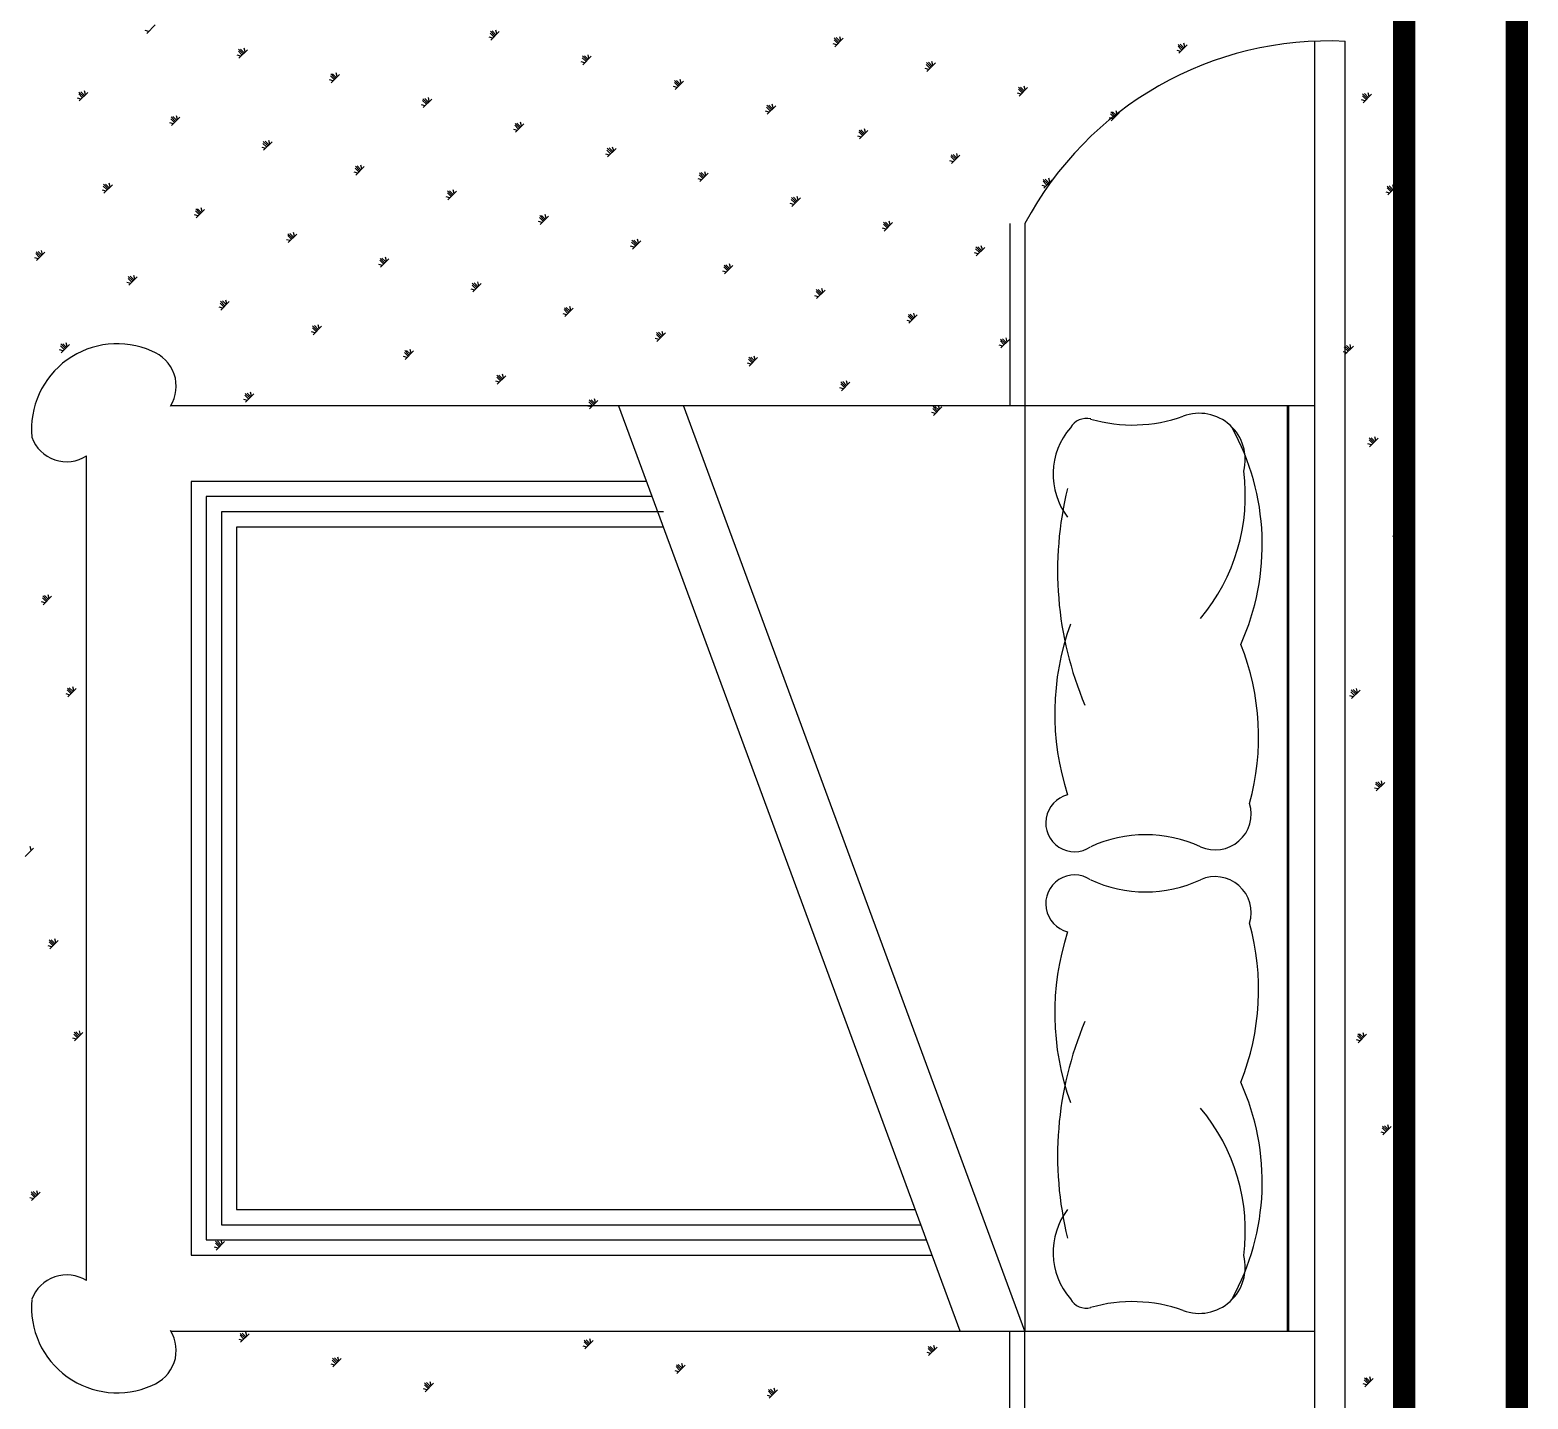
# Model space of a CAD drawing. Header units: millimetres. Extents: x -54.3 to 12.1, y 152.8 to 185.4.
# Drawn here: x -36.214 to -34.22, y 171.718 to 173.54 of the extents above; entities that cross this region are included whole.
import ezdxf

# ---------------------------------------------------------------- set-up
doc = ezdxf.new("R2010")
doc.units = ezdxf.units.MM
doc.header["$LTSCALE"] = 2
for name, color, linetype in [('ALFOMBRA', 101, 'Continuous'), ('MUEBLES', 8, 'Continuous'), ('MUROS', 30, 'Continuous')]:
    doc.layers.add(name, color=color, linetype=linetype)

msp = doc.modelspace()

# ---------------------------------------------------------------- linework, layer by layer
at = {"layer": 'ALFOMBRA'}
for p, q in [((-36.0562, 173.5374), (-36.0611, 173.5387)), ((-36.0589, 173.5349), (-36.0477, 173.5462)), ((-35.5984, 173.5286), (-35.6033, 173.5299)), ((-35.5974, 173.5309), (-35.6019, 173.5354)), ((-35.596, 173.5323), (-35.6016, 173.5379)), ((-35.6011, 173.5261), (-35.5898, 173.5373)), ((-35.5946, 173.5337), (-35.5991, 173.5382)), ((-35.593, 173.5345), (-35.5943, 173.5394)), ((-35.1382, 173.5235), (-35.1438, 173.5291)), ((-35.1432, 173.5173), (-35.132, 173.5285)), ((-35.1368, 173.5249), (-35.1413, 173.5294)), ((-35.1352, 173.5257), (-35.1365, 173.5306)), ((-35.9326, 173.5068), (-35.937, 173.5113)), ((-35.9312, 173.5082), (-35.9368, 173.5138)), ((-35.9362, 173.5021), (-35.925, 173.5133)), ((-35.9297, 173.5096), (-35.9342, 173.5141)), ((-35.9281, 173.5104), (-35.9294, 173.5153)), ((-35.1405, 173.5198), (-35.1455, 173.5211)), ((-35.1396, 173.5221), (-35.1441, 173.5266)), ((-34.6827, 173.511), (-34.6876, 173.5123)), ((-34.6818, 173.5133), (-34.6863, 173.5178)), ((-34.6804, 173.5147), (-34.686, 173.5203)), ((-34.6854, 173.5085), (-34.6742, 173.5197)), ((-34.679, 173.5161), (-34.6835, 173.5206)), ((-34.6773, 173.5169), (-34.6787, 173.5218)), ((-35.9335, 173.5045), (-35.9384, 173.5059)), ((-35.4757, 173.4957), (-35.4806, 173.497)), ((-35.4747, 173.498), (-35.4792, 173.5025)), ((-35.4733, 173.4994), (-35.4789, 173.505)), ((-35.4784, 173.4933), (-35.4672, 173.5045)), ((-35.4719, 173.5008), (-35.4764, 173.5053)), ((-35.4703, 173.5016), (-35.4716, 173.5065)), ((-35.0169, 173.4892), (-35.0214, 173.4937)), ((-35.0155, 173.4906), (-35.0211, 173.4962)), ((-35.0206, 173.4844), (-35.0093, 173.4957)), ((-35.0141, 173.492), (-35.0186, 173.4965)), ((-35.0125, 173.4928), (-35.0138, 173.4977)), ((-35.8108, 173.4717), (-35.8157, 173.473)), ((-35.8099, 173.474), (-35.8144, 173.4784)), ((-35.8085, 173.4754), (-35.8141, 173.481)), ((-35.8135, 173.4692), (-35.8023, 173.4804)), ((-35.8071, 173.4768), (-35.8116, 173.4813)), ((-35.8055, 173.4775), (-35.8068, 173.4824)), ((-35.3521, 173.4652), (-35.3566, 173.4696)), ((-35.3507, 173.4666), (-35.3563, 173.4722)), ((-35.3557, 173.4604), (-35.3445, 173.4716)), ((-35.3493, 173.468), (-35.3537, 173.4724)), ((-35.3476, 173.4687), (-35.349, 173.4736)), ((-35.0179, 173.4869), (-35.0228, 173.4882)), ((-36.146, 173.4476), (-36.1509, 173.4489)), ((-36.145, 173.4499), (-36.1495, 173.4544)), ((-36.1436, 173.4513), (-36.1492, 173.4569)), ((-36.1487, 173.4451), (-36.1375, 173.4564)), ((-36.1422, 173.4527), (-36.1467, 173.4572)), ((-36.1406, 173.4535), (-36.1419, 173.4584)), ((-35.6828, 173.4447), (-35.6841, 173.4496)), ((-35.353, 173.4629), (-35.3579, 173.4642)), ((-34.8952, 173.4541), (-34.9001, 173.4554)), ((-34.8942, 173.4563), (-34.8987, 173.4608)), ((-34.8928, 173.4577), (-34.8985, 173.4634)), ((-34.8979, 173.4516), (-34.8867, 173.4628)), ((-34.8914, 173.4592), (-34.8959, 173.4636)), ((-34.8898, 173.4599), (-34.8911, 173.4648)), ((-34.4364, 173.4475), (-34.4409, 173.452)), ((-34.435, 173.4489), (-34.4406, 173.4546)), ((-34.4401, 173.4428), (-34.4289, 173.454)), ((-34.4336, 173.4503), (-34.4381, 173.4548)), ((-34.432, 173.4511), (-34.4333, 173.456)), ((-35.6882, 173.4388), (-35.6931, 173.4401)), ((-35.6872, 173.4411), (-35.6917, 173.4456)), ((-35.6858, 173.4425), (-35.6914, 173.4481)), ((-35.6909, 173.4363), (-35.6796, 173.4475)), ((-35.6844, 173.4439), (-35.6889, 173.4484)), ((-35.2303, 173.43), (-35.2353, 173.4313)), ((-35.2294, 173.4323), (-35.2339, 173.4368)), ((-35.228, 173.4337), (-35.2336, 173.4393)), ((-35.233, 173.4275), (-35.2218, 173.4387)), ((-35.2266, 173.4351), (-35.2311, 173.4396)), ((-35.225, 173.4359), (-35.2263, 173.4408)), ((-34.7702, 173.4249), (-34.7758, 173.4305)), ((-34.7752, 173.4187), (-34.764, 173.4299)), ((-34.7688, 173.4263), (-34.7733, 173.4308)), ((-34.7671, 173.4271), (-34.7685, 173.432)), ((-34.4374, 173.4452), (-34.4423, 173.4466)), ((-36.0233, 173.4147), (-36.0282, 173.4161)), ((-36.0224, 173.417), (-36.0268, 173.4215)), ((-36.021, 173.4184), (-36.0266, 173.424)), ((-36.026, 173.4123), (-36.0148, 173.4235)), ((-36.0196, 173.4198), (-36.024, 173.4243)), ((-36.0179, 173.4206), (-36.0192, 173.4255)), ((-35.5645, 173.4082), (-35.569, 173.4127)), ((-35.5631, 173.4096), (-35.5687, 173.4152)), ((-35.5682, 173.4035), (-35.557, 173.4147)), ((-35.5617, 173.411), (-35.5662, 173.4155)), ((-35.5601, 173.4118), (-35.5614, 173.4167)), ((-34.7725, 173.4212), (-34.7774, 173.4225)), ((-34.7716, 173.4235), (-34.7761, 173.428)), ((-35.8983, 173.3856), (-35.9039, 173.3912)), ((-35.9033, 173.3794), (-35.8921, 173.3906)), ((-35.8969, 173.387), (-35.9014, 173.3915)), ((-35.8953, 173.3877), (-35.8966, 173.3926)), ((-35.5655, 173.4059), (-35.5704, 173.4072)), ((-35.1077, 173.3971), (-35.1126, 173.3984)), ((-35.1067, 173.3994), (-35.1112, 173.4039)), ((-35.1053, 173.4008), (-35.1109, 173.4064)), ((-35.1104, 173.3946), (-35.0991, 173.4059)), ((-35.1039, 173.4022), (-35.1084, 173.4067)), ((-35.1023, 173.403), (-35.1036, 173.4079)), ((-35.9006, 173.3819), (-35.9055, 173.3832)), ((-35.8997, 173.3842), (-35.9042, 173.3886)), ((-35.4428, 173.3731), (-35.4477, 173.3744)), ((-35.4419, 173.3753), (-35.4464, 173.3798)), ((-35.4405, 173.3768), (-35.4461, 173.3824)), ((-35.4455, 173.3706), (-35.4343, 173.3818)), ((-35.4391, 173.3782), (-35.4436, 173.3826)), ((-35.4374, 173.3789), (-35.4388, 173.3838)), ((-34.984, 173.3665), (-34.9885, 173.371)), ((-34.9826, 173.3679), (-34.9883, 173.3736)), ((-34.9877, 173.3618), (-34.9765, 173.373)), ((-34.9812, 173.3693), (-34.9857, 173.3738)), ((-34.9796, 173.3701), (-34.9809, 173.375)), ((-35.778, 173.349), (-35.7829, 173.3503)), ((-35.777, 173.3513), (-35.7815, 173.3558)), ((-35.7756, 173.3527), (-35.7812, 173.3583)), ((-35.7807, 173.3465), (-35.7694, 173.3577)), ((-35.7742, 173.3541), (-35.7787, 173.3586)), ((-35.7726, 173.3549), (-35.7739, 173.3598)), ((-35.3178, 173.3439), (-35.3234, 173.3495)), ((-35.3164, 173.3453), (-35.3209, 173.3498)), ((-35.3148, 173.3461), (-35.3161, 173.351)), ((-34.985, 173.3643), (-34.9899, 173.3656)), ((-36.1122, 173.3272), (-36.1167, 173.3317)), ((-36.1108, 173.3286), (-36.1164, 173.3342)), ((-36.1158, 173.3225), (-36.1046, 173.3337)), ((-36.1094, 173.33), (-36.1138, 173.3345)), ((-36.1077, 173.3308), (-36.109, 173.3357)), ((-35.3201, 173.3402), (-35.3251, 173.3415)), ((-35.3192, 173.3425), (-35.3237, 173.347)), ((-35.3228, 173.3377), (-35.3116, 173.3489)), ((-34.8623, 173.3314), (-34.8672, 173.3327)), ((-34.8614, 173.3337), (-34.8659, 173.3382)), ((-34.86, 173.3351), (-34.8656, 173.3407)), ((-34.865, 173.3289), (-34.8538, 173.3401)), ((-34.8586, 173.3365), (-34.8631, 173.341)), ((-34.8569, 173.3373), (-34.8583, 173.3422)), ((-34.4036, 173.3249), (-34.408, 173.3294)), ((-34.4022, 173.3263), (-34.4078, 173.3319)), ((-34.4072, 173.3201), (-34.396, 173.3313)), ((-34.4007, 173.3277), (-34.4052, 173.3322)), ((-34.3991, 173.3284), (-34.4004, 173.3334)), ((-36.1131, 173.3249), (-36.118, 173.3262)), ((-35.6553, 173.3161), (-35.6602, 173.3174)), ((-35.6543, 173.3184), (-35.6588, 173.3229)), ((-35.6529, 173.3198), (-35.6586, 173.3254)), ((-35.658, 173.3136), (-35.6468, 173.3249)), ((-35.6515, 173.3212), (-35.656, 173.3257)), ((-35.6499, 173.322), (-35.6512, 173.3269)), ((-35.1965, 173.3096), (-35.201, 173.3141)), ((-35.1951, 173.311), (-35.2007, 173.3166)), ((-35.2002, 173.3048), (-35.1889, 173.3161)), ((-35.1937, 173.3124), (-35.1982, 173.3169)), ((-35.1921, 173.3132), (-35.1934, 173.3181)), ((-34.4045, 173.3226), (-34.4094, 173.3239)), ((-35.9904, 173.2921), (-35.9954, 173.2934)), ((-35.9895, 173.2944), (-35.994, 173.2988)), ((-35.9881, 173.2958), (-35.9937, 173.3014)), ((-35.9931, 173.2896), (-35.9819, 173.3008)), ((-35.9867, 173.2972), (-35.9912, 173.3016)), ((-35.9851, 173.2979), (-35.9864, 173.3028)), ((-35.5317, 173.2855), (-35.5362, 173.29)), ((-35.5303, 173.2869), (-35.5359, 173.2926)), ((-35.5353, 173.2808), (-35.5241, 173.292)), ((-35.5289, 173.2884), (-35.5334, 173.2928)), ((-35.5272, 173.2891), (-35.5286, 173.294)), ((-35.1975, 173.3073), (-35.2024, 173.3086)), ((-35.8624, 173.2651), (-35.8637, 173.27)), ((-35.5326, 173.2833), (-35.5375, 173.2846)), ((-35.0748, 173.2744), (-35.0797, 173.2758)), ((-35.0738, 173.2767), (-35.0783, 173.2812)), ((-35.0724, 173.2781), (-35.0781, 173.2838)), ((-35.0775, 173.272), (-35.0663, 173.2832)), ((-35.071, 173.2795), (-35.0755, 173.284)), ((-35.0694, 173.2803), (-35.0707, 173.2852)), ((-35.8678, 173.2592), (-35.8727, 173.2605)), ((-35.8668, 173.2615), (-35.8713, 173.266)), ((-35.8654, 173.2629), (-35.871, 173.2685)), ((-35.8705, 173.2567), (-35.8592, 173.2679)), ((-35.864, 173.2643), (-35.8685, 173.2688)), ((-35.41, 173.2504), (-35.4149, 173.2517)), ((-35.409, 173.2527), (-35.4135, 173.2572)), ((-35.4076, 173.2541), (-35.4132, 173.2597)), ((-35.4126, 173.2479), (-35.4014, 173.2591)), ((-35.4062, 173.2555), (-35.4107, 173.26)), ((-35.4046, 173.2563), (-35.4059, 173.2612)), ((-34.9498, 173.2453), (-34.9554, 173.2509)), ((-34.9548, 173.2391), (-34.9436, 173.2503)), ((-34.9484, 173.2467), (-34.9529, 173.2512)), ((-34.9467, 173.2474), (-34.9481, 173.2524)), ((-36.2029, 173.2351), (-36.2078, 173.2364)), ((-36.202, 173.2374), (-36.2065, 173.2419)), ((-36.2006, 173.2388), (-36.2062, 173.2444)), ((-36.2056, 173.2327), (-36.1944, 173.2439)), ((-36.1992, 173.2402), (-36.2036, 173.2447)), ((-36.1975, 173.241), (-36.1988, 173.2459)), ((-35.7441, 173.2286), (-35.7486, 173.2331)), ((-35.7427, 173.23), (-35.7484, 173.2356)), ((-35.7478, 173.2238), (-35.7366, 173.2351)), ((-35.7413, 173.2314), (-35.7458, 173.2359)), ((-35.7397, 173.2322), (-35.741, 173.2371)), ((-34.9521, 173.2416), (-34.957, 173.2429)), ((-34.9512, 173.2439), (-34.9557, 173.2484)), ((-36.0779, 173.206), (-36.0835, 173.2116)), ((-36.0829, 173.1998), (-36.0717, 173.211)), ((-36.0765, 173.2074), (-36.081, 173.2118)), ((-36.0749, 173.2081), (-36.0762, 173.213)), ((-35.7451, 173.2263), (-35.75, 173.2276)), ((-35.2873, 173.2175), (-35.2922, 173.2188)), ((-35.2863, 173.2198), (-35.2908, 173.2243)), ((-35.2849, 173.2212), (-35.2905, 173.2268)), ((-35.29, 173.215), (-35.2788, 173.2263)), ((-35.2835, 173.2226), (-35.288, 173.2271)), ((-35.2819, 173.2234), (-35.2832, 173.2283)), ((-36.0802, 173.2023), (-36.0852, 173.2036)), ((-36.0793, 173.2045), (-36.0838, 173.209)), ((-35.6224, 173.1935), (-35.6273, 173.1948)), ((-35.6215, 173.1957), (-35.626, 173.2002)), ((-35.6201, 173.1971), (-35.6257, 173.2028)), ((-35.6251, 173.191), (-35.6139, 173.2022)), ((-35.6187, 173.1985), (-35.6232, 173.203)), ((-35.617, 173.1993), (-35.6184, 173.2042)), ((-35.1637, 173.1869), (-35.1681, 173.1914)), ((-35.1622, 173.1883), (-35.1679, 173.194)), ((-35.1673, 173.1822), (-35.1561, 173.1934)), ((-35.1608, 173.1897), (-35.1653, 173.1942)), ((-35.1592, 173.1905), (-35.1605, 173.1954)), ((-35.9576, 173.1694), (-35.9625, 173.1707)), ((-35.9566, 173.1717), (-35.9611, 173.1762)), ((-35.9552, 173.1731), (-35.9608, 173.1787)), ((-35.9603, 173.1669), (-35.949, 173.1781)), ((-35.9538, 173.1745), (-35.9583, 173.179)), ((-35.9522, 173.1753), (-35.9535, 173.1802)), ((-35.4974, 173.1643), (-35.503, 173.1699)), ((-35.496, 173.1657), (-35.5005, 173.1702)), ((-35.4944, 173.1665), (-35.4957, 173.1714)), ((-35.1646, 173.1846), (-35.1695, 173.186)), ((-35.4998, 173.1606), (-35.5047, 173.1619)), ((-35.4988, 173.1629), (-35.5033, 173.1674)), ((-35.5025, 173.1581), (-35.4912, 173.1693)), ((-35.0419, 173.1518), (-35.0468, 173.1531)), ((-35.041, 173.1541), (-35.0455, 173.1586)), ((-35.0396, 173.1555), (-35.0452, 173.1611)), ((-35.0446, 173.1493), (-35.0334, 173.1605)), ((-35.0382, 173.1569), (-35.0427, 173.1614)), ((-35.0366, 173.1576), (-35.0379, 173.1626)), ((-35.8349, 173.1365), (-35.8398, 173.1378)), ((-35.8339, 173.1388), (-35.8384, 173.1433)), ((-35.8325, 173.1402), (-35.8382, 173.1458)), ((-35.8376, 173.134), (-35.8264, 173.1453)), ((-35.8311, 173.1416), (-35.8356, 173.1461)), ((-35.8295, 173.1424), (-35.8308, 173.1473)), ((-35.3761, 173.13), (-35.3806, 173.1345)), ((-35.3747, 173.1314), (-35.3803, 173.137)), ((-35.3798, 173.1252), (-35.3686, 173.1365)), ((-35.3733, 173.1328), (-35.3778, 173.1373)), ((-35.3717, 173.1336), (-35.373, 173.1385)), ((-34.9139, 173.1248), (-34.9152, 173.1297)), ((-36.17, 173.1125), (-36.175, 173.1138)), ((-36.1691, 173.1147), (-36.1736, 173.1192)), ((-36.1677, 173.1161), (-36.1733, 173.1218)), ((-36.1727, 173.11), (-36.1615, 173.1212)), ((-36.1663, 173.1176), (-36.1708, 173.122)), ((-36.1647, 173.1183), (-36.166, 173.1232)), ((-35.7113, 173.1059), (-35.7158, 173.1104)), ((-35.7099, 173.1073), (-35.7155, 173.113)), ((-35.7149, 173.1012), (-35.7037, 173.1124)), ((-35.7085, 173.1087), (-35.713, 173.1132)), ((-35.7068, 173.1095), (-35.7082, 173.1144)), ((-35.3771, 173.1277), (-35.382, 173.129)), ((-34.9193, 173.1189), (-34.9242, 173.1202)), ((-34.9183, 173.1212), (-34.9228, 173.1257)), ((-34.9169, 173.1226), (-34.9225, 173.1282)), ((-34.922, 173.1164), (-34.9107, 173.1277)), ((-34.9155, 173.124), (-34.92, 173.1285)), ((-34.4614, 173.1101), (-34.4663, 173.1114)), ((-34.4605, 173.1124), (-34.465, 173.1169)), ((-34.4591, 173.1138), (-34.4647, 173.1194)), ((-34.4641, 173.1076), (-34.4529, 173.1188)), ((-34.4577, 173.1152), (-34.4622, 173.1197)), ((-34.4561, 173.116), (-34.4574, 173.1209)), ((-35.7122, 173.1037), (-35.7171, 173.105)), ((-35.2544, 173.0948), (-35.2593, 173.0962)), ((-35.2535, 173.0971), (-35.2579, 173.1016)), ((-35.2521, 173.0985), (-35.2577, 173.1041)), ((-35.2571, 173.0924), (-35.2459, 173.1036)), ((-35.2506, 173.0999), (-35.2551, 173.1044)), ((-35.249, 173.1007), (-35.2503, 173.1056)), ((-35.5896, 173.0708), (-35.5945, 173.0721)), ((-35.5886, 173.0731), (-35.5931, 173.0776)), ((-35.5872, 173.0745), (-35.5928, 173.0801)), ((-35.5923, 173.0683), (-35.581, 173.0795)), ((-35.5858, 173.0759), (-35.5903, 173.0804)), ((-35.5842, 173.0767), (-35.5855, 173.0816)), ((-35.1294, 173.0657), (-35.135, 173.0713)), ((-35.1344, 173.0595), (-35.1232, 173.0707)), ((-35.128, 173.0671), (-35.1325, 173.0716)), ((-35.1264, 173.0678), (-35.1277, 173.0728)), ((-35.9237, 173.049), (-35.9282, 173.0535)), ((-35.9223, 173.0504), (-35.928, 173.056)), ((-35.9274, 173.0442), (-35.9162, 173.0555)), ((-35.9209, 173.0518), (-35.9254, 173.0563)), ((-35.9193, 173.0526), (-35.9206, 173.0575)), ((-35.1317, 173.062), (-35.1366, 173.0633)), ((-35.1308, 173.0643), (-35.1353, 173.0688)), ((-35.9247, 173.0467), (-35.9296, 173.048)), ((-35.4669, 173.0379), (-35.4718, 173.0392)), ((-35.4659, 173.0402), (-35.4704, 173.0447)), ((-35.4645, 173.0416), (-35.4701, 173.0472)), ((-35.4696, 173.0354), (-35.4584, 173.0467)), ((-35.4631, 173.043), (-35.4676, 173.0475)), ((-35.4615, 173.0438), (-35.4628, 173.0487)), ((-35.0091, 173.0291), (-35.014, 173.0304)), ((-35.0081, 173.0314), (-35.0126, 173.0359)), ((-35.0067, 173.0328), (-35.0123, 173.0384)), ((-35.0118, 173.0266), (-35.0005, 173.0379)), ((-35.0053, 173.0342), (-35.0098, 173.0387)), ((-35.0037, 173.035), (-35.005, 173.0399)), ((-34.4276, 172.9897), (-34.4321, 172.9942)), ((-34.4262, 172.9911), (-34.4318, 172.9967)), ((-34.4313, 172.985), (-34.42, 172.9962)), ((-34.4248, 172.9925), (-34.4293, 172.997)), ((-34.4232, 172.9933), (-34.4245, 172.9982)), ((-34.4286, 172.9874), (-34.4335, 172.9887)), ((-34.3947, 172.867), (-34.3992, 172.8715)), ((-34.3933, 172.8684), (-34.399, 172.8741)), ((-34.3984, 172.8623), (-34.3872, 172.8735)), ((-34.3919, 172.8698), (-34.3964, 172.8743)), ((-34.3903, 172.8706), (-34.3916, 172.8755)), ((-34.3957, 172.8648), (-34.4006, 172.8661)), ((-36.1941, 172.7773), (-36.199, 172.7786)), ((-36.1932, 172.7796), (-36.1976, 172.7841)), ((-36.1918, 172.781), (-36.1974, 172.7866)), ((-36.1968, 172.7748), (-36.1856, 172.7861)), ((-36.1903, 172.7824), (-36.1948, 172.7869)), ((-36.1887, 172.7832), (-36.19, 172.7881)), ((-36.1612, 172.6546), (-36.1661, 172.656)), ((-36.1603, 172.6569), (-36.1648, 172.6614)), ((-36.1589, 172.6583), (-36.1645, 172.6639)), ((-36.1639, 172.6522), (-36.1527, 172.6634)), ((-36.1575, 172.6597), (-36.162, 172.6642)), ((-36.1559, 172.6605), (-36.1572, 172.6654)), ((-34.4526, 172.6523), (-34.4575, 172.6536)), ((-34.4517, 172.6546), (-34.4562, 172.6591)), ((-34.4503, 172.656), (-34.4559, 172.6616)), ((-34.4553, 172.6498), (-34.4441, 172.661)), ((-34.4489, 172.6574), (-34.4534, 172.6619)), ((-34.4473, 172.6581), (-34.4486, 172.6631)), ((-34.4188, 172.5319), (-34.4233, 172.5364)), ((-34.4174, 172.5333), (-34.423, 172.5389)), ((-34.4225, 172.5271), (-34.4112, 172.5384)), ((-34.416, 172.5347), (-34.4205, 172.5392)), ((-34.4144, 172.5355), (-34.4157, 172.5404)), ((-34.4198, 172.5296), (-34.4247, 172.5309)), ((-36.2128, 172.448), (-36.2141, 172.4529)), ((-36.2209, 172.4397), (-36.2096, 172.4509)), ((-34.3859, 172.4092), (-34.3904, 172.4137)), ((-34.3854, 172.4115), (-34.3901, 172.4162)), ((-34.3854, 172.4143), (-34.3876, 172.4165)), ((-34.3869, 172.4069), (-34.3918, 172.4083)), ((-34.3896, 172.4045), (-34.3854, 172.4086)), ((-36.1853, 172.3195), (-36.1902, 172.3208)), ((-36.1843, 172.3218), (-36.1888, 172.3263)), ((-36.1829, 172.3232), (-36.1886, 172.3288)), ((-36.188, 172.317), (-36.1768, 172.3282)), ((-36.1815, 172.3246), (-36.186, 172.3291)), ((-36.1799, 172.3254), (-36.1812, 172.3303)), ((-36.1524, 172.1968), (-36.1573, 172.1981)), ((-36.1515, 172.1991), (-36.156, 172.2036)), ((-36.1501, 172.2005), (-36.1557, 172.2061)), ((-36.1551, 172.1943), (-36.1439, 172.2056)), ((-36.1487, 172.2019), (-36.1532, 172.2064)), ((-36.147, 172.2027), (-36.1484, 172.2076)), ((-34.4438, 172.1945), (-34.4487, 172.1958)), ((-34.4429, 172.1967), (-34.4474, 172.2012)), ((-34.4415, 172.1981), (-34.4471, 172.2038)), ((-34.4465, 172.192), (-34.4353, 172.2032)), ((-34.4401, 172.1996), (-34.4446, 172.204)), ((-34.4384, 172.2003), (-34.4398, 172.2052)), ((-34.411, 172.0718), (-34.4159, 172.0731)), ((-34.41, 172.0741), (-34.4145, 172.0786)), ((-34.4086, 172.0755), (-34.4142, 172.0811)), ((-34.4137, 172.0693), (-34.4024, 172.0805)), ((-34.4072, 172.0769), (-34.4117, 172.0814)), ((-34.4056, 172.0777), (-34.4069, 172.0826)), ((-36.207, 171.988), (-36.2126, 171.9936)), ((-36.2056, 171.9894), (-36.2101, 171.9939)), ((-36.204, 171.9902), (-36.2053, 171.9951)), ((-36.2094, 171.9843), (-36.2143, 171.9857)), ((-36.2084, 171.9866), (-36.2129, 171.9911)), ((-36.2121, 171.9819), (-36.2008, 171.9931)), ((-35.964, 171.9186), (-35.9689, 171.9199)), ((-35.9631, 171.9209), (-35.9676, 171.9254)), ((-35.9617, 171.9223), (-35.9673, 171.9279)), ((-35.9667, 171.9161), (-35.9555, 171.9274)), ((-35.9603, 171.9237), (-35.9647, 171.9282)), ((-35.9586, 171.9245), (-35.96, 171.9294)), ((-35.9312, 171.7959), (-35.9361, 171.7972)), ((-35.9302, 171.7982), (-35.9347, 171.8027)), ((-35.9288, 171.7996), (-35.9344, 171.8052)), ((-35.9339, 171.7935), (-35.9226, 171.8047)), ((-35.9274, 171.801), (-35.9319, 171.8055)), ((-35.9258, 171.8018), (-35.9271, 171.8067)), ((-35.4724, 171.7894), (-35.4769, 171.7939)), ((-35.471, 171.7908), (-35.4766, 171.7964)), ((-35.476, 171.7846), (-35.4648, 171.7959)), ((-35.4696, 171.7922), (-35.4741, 171.7967)), ((-35.4679, 171.793), (-35.4693, 171.7979)), ((-35.8031, 171.7689), (-35.8044, 171.7738)), ((-35.4733, 171.7871), (-35.4782, 171.7884)), ((-35.0155, 171.7783), (-35.0204, 171.7796)), ((-35.0146, 171.7806), (-35.019, 171.7851)), ((-35.0132, 171.782), (-35.0188, 171.7876)), ((-35.0182, 171.7758), (-35.007, 171.7871)), ((-35.0117, 171.7834), (-35.0162, 171.7879)), ((-35.0101, 171.7842), (-35.0114, 171.7891)), ((-35.8085, 171.7631), (-35.8134, 171.7644)), ((-35.8075, 171.7653), (-35.812, 171.7698)), ((-35.8061, 171.7667), (-35.8117, 171.7724)), ((-35.8112, 171.7606), (-35.8, 171.7718)), ((-35.8047, 171.7682), (-35.8092, 171.7726)), ((-35.3507, 171.7543), (-35.3556, 171.7556)), ((-35.3497, 171.7565), (-35.3542, 171.761)), ((-35.3483, 171.7579), (-35.3539, 171.7636)), ((-35.3534, 171.7518), (-35.3421, 171.763)), ((-35.3469, 171.7593), (-35.3514, 171.7638)), ((-35.3453, 171.7601), (-35.3466, 171.765)), ((-35.6848, 171.7325), (-35.6893, 171.737)), ((-35.6834, 171.7339), (-35.6891, 171.7395)), ((-35.6885, 171.7277), (-35.6773, 171.7389)), ((-35.682, 171.7353), (-35.6865, 171.7398)), ((-35.6804, 171.7361), (-35.6817, 171.741)), ((-34.435, 171.7366), (-34.4399, 171.738)), ((-34.4341, 171.7389), (-34.4386, 171.7434)), ((-34.4327, 171.7403), (-34.4383, 171.7459)), ((-34.4377, 171.7342), (-34.4265, 171.7454)), ((-34.4313, 171.7417), (-34.4357, 171.7462)), ((-34.4296, 171.7425), (-34.431, 171.7474)), ((-35.6858, 171.7302), (-35.6907, 171.7315)), ((-35.228, 171.7214), (-35.2329, 171.7227)), ((-35.227, 171.7237), (-35.2315, 171.7282)), ((-35.2256, 171.7251), (-35.2312, 171.7307)), ((-35.2307, 171.7189), (-35.2195, 171.7301)), ((-35.2242, 171.7265), (-35.2287, 171.731)), ((-35.2226, 171.7273), (-35.2239, 171.7322))]:
    msp.add_line(p, q, dxfattribs=at)
at = {"layer": 'MUEBLES'}
for p, q in [((-34.5042, 171.3236), (-34.5042, 173.5245)), ((-34.4638, 171.3236), (-34.4638, 173.5245)), ((-34.9102, 173.2822), (-34.9102, 173.0398)), ((-34.89, 173.2822), (-34.89, 173.0398)), ((-36.027, 173.0398), (-34.5042, 173.0398)), ((-34.9761, 171.8084), (-35.4305, 173.0391)), ((-34.89, 171.8084), (-35.3446, 173.0398)), ((-34.89, 173.0398), (-34.89, 171.8084)), ((-34.5411, 173.0398), (-34.5411, 171.8084)), ((-34.5387, 171.8084), (-34.5387, 173.0398)), ((-36.1389, 171.8754), (-36.1389, 172.9727)), ((-35.3934, 172.9388), (-35.9999, 172.9388)), ((-35.9999, 172.9388), (-35.9999, 171.9094)), ((-35.386, 172.9186), (-35.9797, 172.9186)), ((-35.9797, 172.9186), (-35.9797, 171.9296)), ((-35.3711, 172.8984), (-35.9595, 172.8984)), ((-35.9595, 172.8984), (-35.9595, 171.9498)), ((-35.3711, 172.8782), (-35.9393, 172.8782)), ((-35.9393, 172.8782), (-35.9393, 171.97)), ((-35.9393, 171.97), (-35.0358, 171.97)), ((-35.9595, 171.9498), (-35.0283, 171.9498)), ((-35.9797, 171.9296), (-35.0209, 171.9296)), ((-35.9999, 171.9094), (-35.0134, 171.9094)), ((-36.027, 171.8084), (-34.5042, 171.8084)), ((-34.9102, 171.566), (-34.9102, 171.8084)), ((-34.89, 171.566), (-34.89, 171.8084))]:
    msp.add_line(p, q, dxfattribs=at)
for centre, radius, start, end in [((-34.4858, 173.067), 0.4579, 87.2419, 151.9788), ((-36.0984, 173.008), 0.114, 66.1033, 185.2052), ((-36.0692, 173.0656), 0.0495, 327.7742, 69.9322), ((-34.7577, 172.9484), 0.0948, 139.1874, 217.1199), ((-34.8083, 172.9982), 0.0244, 76.324, 150.1017), ((-34.747, 173.2127), 0.1988, 253.7592, 289.8231), ((-34.6583, 172.9681), 0.0614, 345.4638, 110.2218), ((-34.8967, 172.8546), 0.3225, 335.7035, 28.8745), ((-36.1654, 173.0146), 0.0495, 200.0678, 302.3225), ((-34.8494, 172.9198), 0.2527, 319.758, 7.4842), ((-34.3888, 172.82), 0.4578, 166.1481, 202.9935), ((-34.5019, 172.6298), 0.3485, 160.0288, 198.0305), ((-34.9106, 172.5991), 0.3315, 344.4882, 21.7518), ((-34.824, 172.4846), 0.0384, 104.0341, 303.8616), ((-34.6369, 172.4964), 0.0479, 245.8515, 17.035), ((-34.7295, 172.2948), 0.174, 65.1863, 114.8137), ((-34.824, 172.3768), 0.0384, 56.1384, 255.9659), ((-34.6369, 172.3651), 0.0479, 342.965, 114.1485), ((-34.7295, 172.5667), 0.174, 245.1863, 294.8137), ((-34.5019, 172.2316), 0.3485, 161.9695, 199.9712), ((-34.9106, 172.2624), 0.3315, 338.2482, 15.5118), ((-34.3888, 172.0415), 0.4578, 157.0065, 193.8519), ((-34.8967, 172.0068), 0.3225, 331.1255, 24.2965), ((-34.8494, 171.9417), 0.2527, 352.5158, 40.242), ((-34.7577, 171.9131), 0.0948, 142.8801, 220.8126), ((-34.6583, 171.8933), 0.0614, 249.7782, 14.5362), ((-36.1654, 171.8336), 0.0495, 57.6775, 159.9322), ((-36.0984, 171.8402), 0.114, 174.7948, 293.8967), ((-34.8083, 171.8632), 0.0244, 209.8983, 283.676), ((-34.747, 171.6487), 0.1988, 70.1769, 106.2408), ((-36.0692, 171.7826), 0.0495, 290.0678, 32.2258)]:
    msp.add_arc(centre, radius, start, end, dxfattribs=at)
at = {"layer": 'MUROS', "const_width": 0.03}
for points in [[(-34.2354, 174.8681), (-34.2354, 170.7074)], [(-34.3854, 174.7181), (-34.3854, 170.8574)]]:
    msp.add_lwpolyline(points, dxfattribs=at)

doc.saveas('drawing.dxf')
